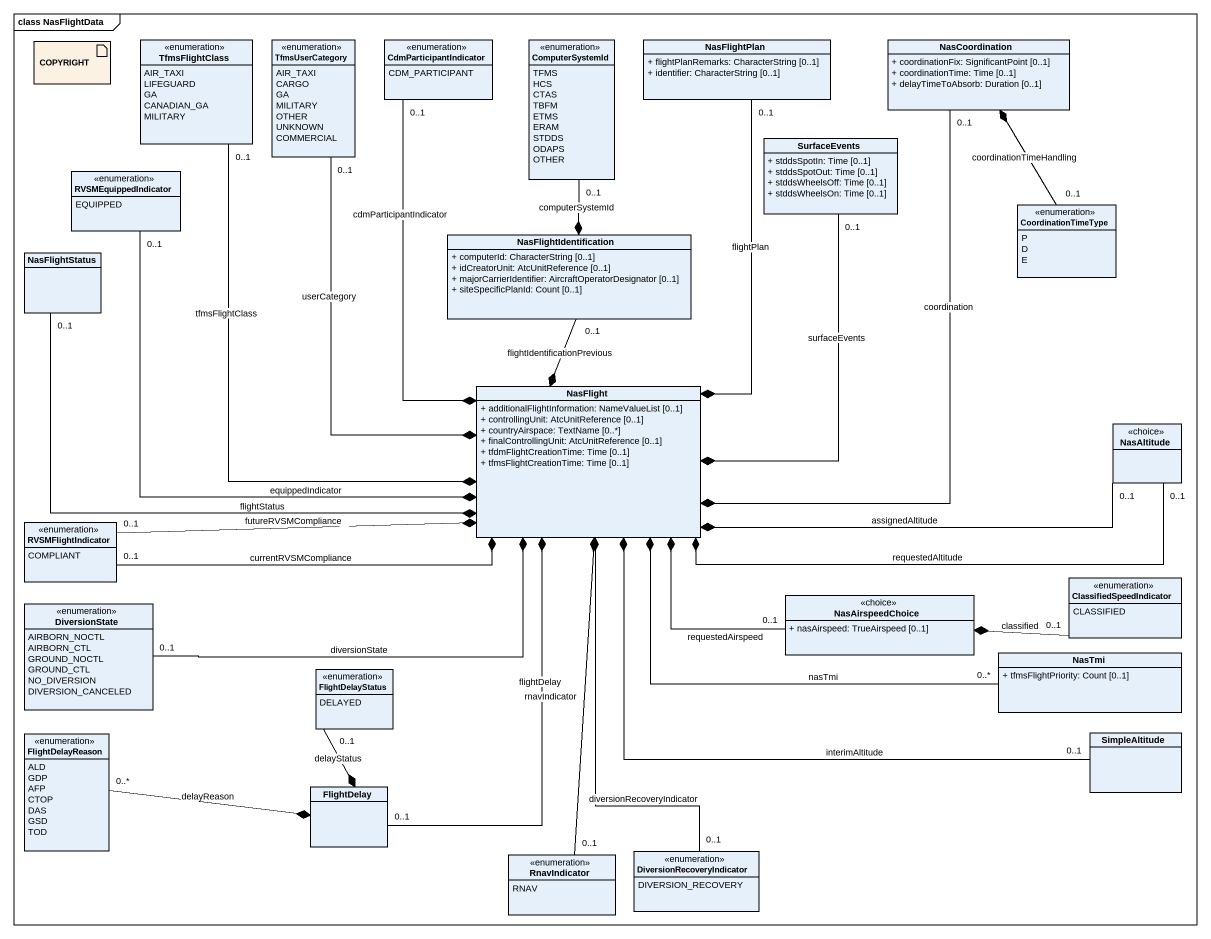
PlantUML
@startuml
mainframe class NasFlightData
allowmixing
hide circle
hide empty members
skinparam classAttributeIconSize 0
artifact COPYRIGHT #FCF2E3
enum TfmsFlightClass {
  AIR_TAXI
  LIFEGUARD
  GA
  CANADIAN_GA
  MILITARY
}
enum TfmsUserCategory {
  AIR_TAXI
  CARGO
  GA
  MILITARY
  OTHER
  UNKNOWN
  COMMERCIAL
}
enum CdmParticipantIndicator {
  CDM_PARTICIPANT
}
enum ComputerSystemId {
  TFMS
  HCS
  CTAS
  TBFM
  ETMS
  ERAM
  STDDS
  ODAPS
  OTHER
}
class NasFlightPlan {
  + flightPlanRemarks: CharacterString [0..1]
  + identifier: CharacterString [0..1]
}
class NasCoordination {
  + coordinationFix: SignificantPoint [0..1]
  + coordinationTime: Time [0..1]
  + delayTimeToAbsorb: Duration [0..1]
}
class SurfaceEvents {
  + stddsSpotIn: Time [0..1]
  + stddsSpotOut: Time [0..1]
  + stddsWheelsOff: Time [0..1]
  + stddsWheelsOn: Time [0..1]
}
enum RVSMEquippedIndicator {
  EQUIPPED
}
class NasFlightIdentification {
  + computerId: CharacterString [0..1]
  + idCreatorUnit: AtcUnitReference [0..1]
  + majorCarrierIdentifier: AircraftOperatorDesignator [0..1]
  + siteSpecificPlanId: Count [0..1]
}
enum CoordinationTimeType {
  P
  D
  E
}
class NasFlightStatus
class NasFlight {
  + additionalFlightInformation: NameValueList [0..1]
  + controllingUnit: AtcUnitReference [0..1]
  + countryAirspace: TextName [0..*]
  + finalControllingUnit: AtcUnitReference [0..1]
  + tfdmFlightCreationTime: Time [0..1]
  + tfmsFlightCreationTime: Time [0..1]
}
class NasAltitude <<choice>>
enum RVSMFlightIndicator {
  COMPLIANT
}
enum ClassifiedSpeedIndicator {
  CLASSIFIED
}
enum DiversionState {
  AIRBORN_NOCTL
  AIRBORN_CTL
  GROUND_NOCTL
  GROUND_CTL
  NO_DIVERSION
  DIVERSION_CANCELED
}
class NasAirspeedChoice <<choice>> {
  + nasAirspeed: TrueAirspeed [0..1]
}
class NasTmi {
  + tfmsFlightPriority: Count [0..1]
}
enum FlightDelayStatus {
  DELAYED
}
enum FlightDelayReason {
  ALD
  GDP
  AFP
  CTOP
  DAS
  GSD
  TOD
}
class SimpleAltitude
class FlightDelay
enum RnavIndicator {
  RNAV
}
enum DiversionRecoveryIndicator {
  DIVERSION_RECOVERY
}
NasCoordination *-- "0..1" CoordinationTimeType : coordinationTimeHandling
NasFlightIdentification *-up- "0..1" ComputerSystemId : computerSystemId
NasFlight *-up- "0..1" TfmsFlightClass : tfmsFlightClass
NasFlight *-up- "0..1" TfmsUserCategory : userCategory
NasFlight *-up- "0..1" CdmParticipantIndicator : cdmParticipantIndicator
NasFlight *-up- "0..1" NasFlightPlan : flightPlan
NasFlight *-up- "0..1" NasCoordination : coordination
NasFlight *-up- "0..1" SurfaceEvents : surfaceEvents
NasFlight *-left- "0..1" RVSMEquippedIndicator : equippedIndicator
NasFlight *-up- "0..1" NasFlightIdentification : flightIdentificationPrevious
NasFlight *-left- "0..1" NasFlightStatus : flightStatus
NasFlight *-right- "0..1" NasAltitude : assignedAltitude
NasFlight *-right- "0..1" NasAltitude : requestedAltitude
NasFlight *-left- "0..1" RVSMFlightIndicator : currentRVSMCompliance
NasFlight *-left- "0..1" RVSMFlightIndicator : futureRVSMCompliance
NasFlight *-left- "0..1" DiversionState : diversionState
NasFlight *-right- "0..1" NasAirspeedChoice : requestedAirspeed
NasFlight *-right- "0..*" NasTmi : nasTmi
NasFlight *-right- "0..1" SimpleAltitude : interimAltitude
NasFlight *-- "0..1" FlightDelay : flightDelay
NasFlight *-- "0..1" RnavIndicator : rnavIndicator
NasFlight *-- "0..1" DiversionRecoveryIndicator : diversionRecoveryIndicator
NasAirspeedChoice *-right- "0..1" ClassifiedSpeedIndicator : classified
FlightDelay *-up- "0..1" FlightDelayStatus : delayStatus
FlightDelay *-left- "0..*" FlightDelayReason : delayReason
@enduml
